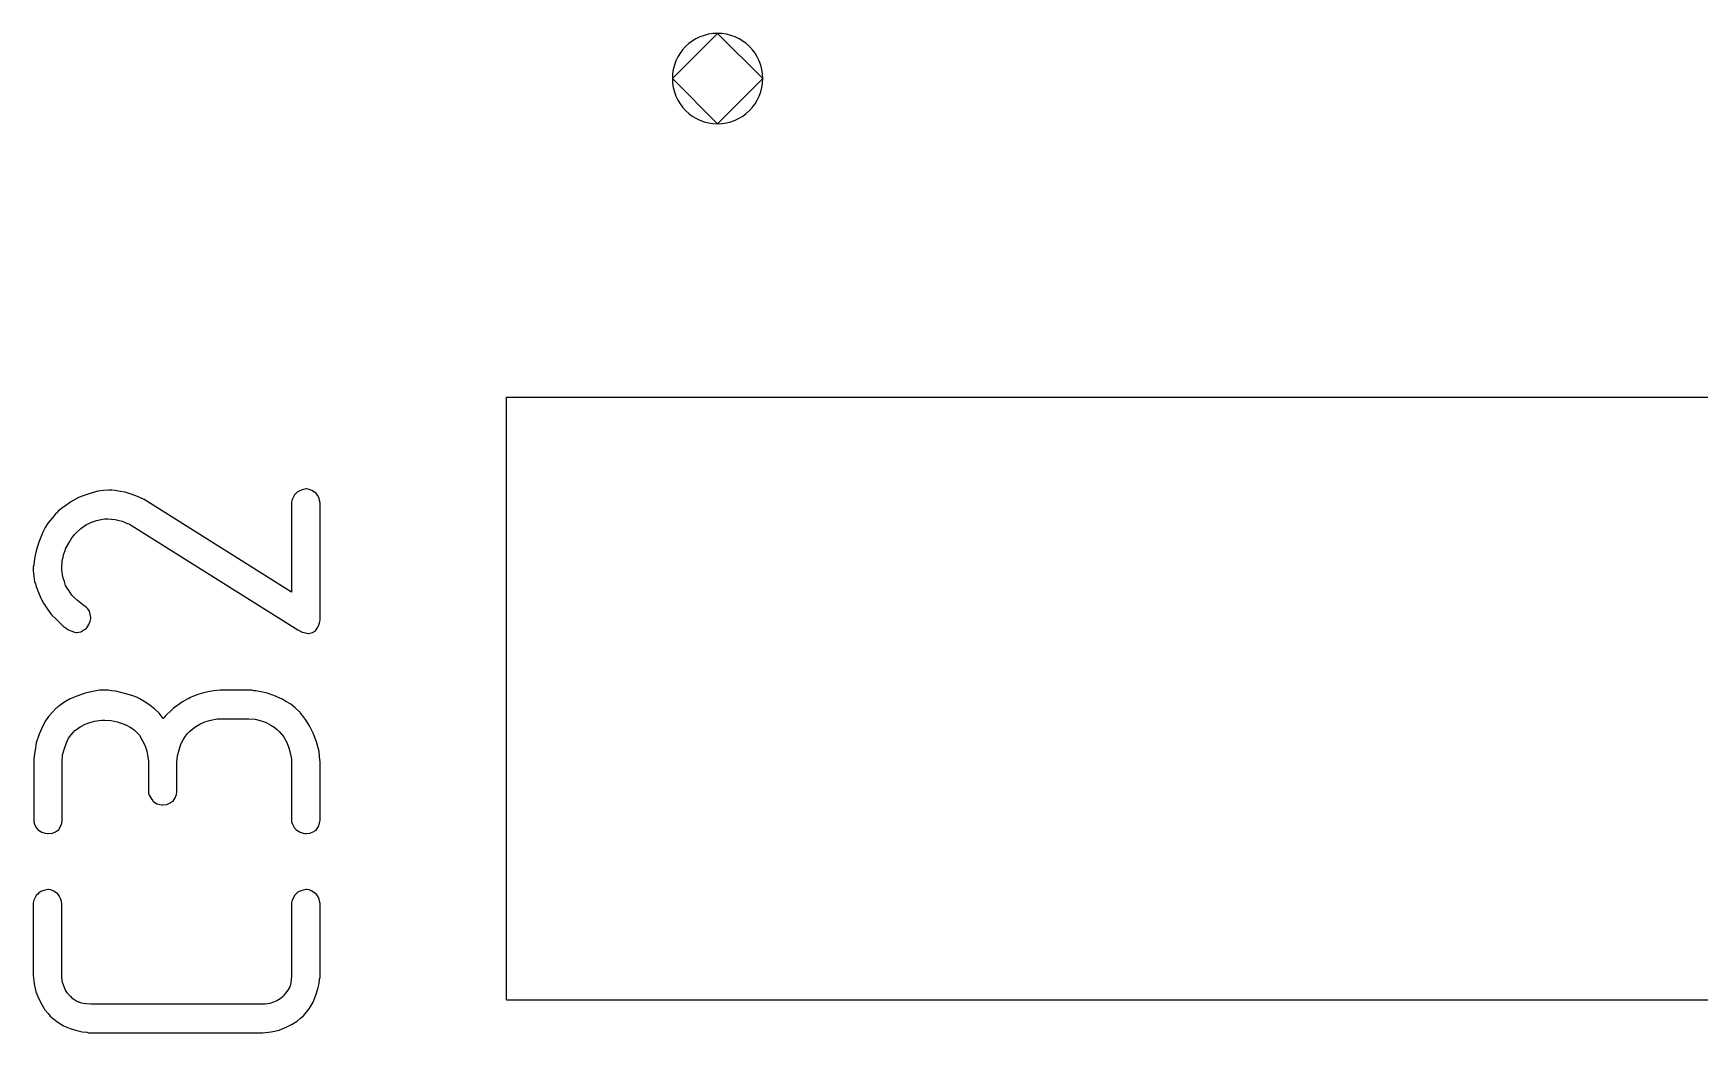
# Model space of a CAD drawing. Header units: inches. Extents: x 0 to 594, y -420 to 0.
# Drawn here: x 230.19 to 235.72, y -101.55 to -98.23 of the extents above; entities that cross this region are included whole.
import ezdxf

# ---------------------------------------------------------------- set-up
doc = ezdxf.new("R2010")
doc.units = ezdxf.units.IN
doc.header["$MEASUREMENT"] = 0

msp = doc.modelspace()

# ---------------------------------------------------------------- linework, layer by layer
at = {"color": 18, "true_color": 0x000000}
for p, q in [((232.4624, -98.2328), (232.3124, -98.3828)), ((232.6124, -98.3828), (232.4624, -98.2328)), ((232.3124, -98.3828), (232.4624, -98.5328)), ((232.4624, -98.5328), (232.6124, -98.3828)), ((231.7624, -101.44), (231.7624, -99.44)), ((231.7624, -99.44), (236.1624, -99.44)), ((230.4062, -99.7518), (230.3723, -99.7617)), ((230.4245, -99.7504), (230.4062, -99.7518)), ((230.4428, -99.749), (230.4245, -99.7504)), ((230.4456, -99.749), (230.4428, -99.749)), ((230.4527, -99.749), (230.4456, -99.749)), ((230.464, -99.7504), (230.4527, -99.749)), ((230.4795, -99.7532), (230.464, -99.7504)), ((230.4964, -99.756), (230.4795, -99.7532)), ((231.0744, -99.7518), (231.0673, -99.756)), ((231.0842, -99.7476), (231.0744, -99.7518)), ((231.0969, -99.7447), (231.0842, -99.7476)), ((231.0997, -99.7447), (231.0969, -99.7447)), ((231.1068, -99.7462), (231.0997, -99.7447)), ((231.1166, -99.7504), (231.1068, -99.7462)), ((231.1279, -99.7574), (231.1166, -99.7504)), ((230.2863, -99.8082), (230.2793, -99.8138)), ((230.2948, -99.8025), (230.2863, -99.8082)), ((230.3159, -99.787), (230.2948, -99.8025)), ((230.3413, -99.7729), (230.3159, -99.787)), ((230.3723, -99.7617), (230.3413, -99.7729)), ((230.5161, -99.7617), (230.4964, -99.756)), ((230.5373, -99.7701), (230.5161, -99.7617)), ((230.5598, -99.78), (230.5373, -99.7701)), ((231.049, -100.0873), (230.5598, -99.78)), ((231.0504, -99.78), (231.049, -99.7884)), ((231.049, -99.7884), (231.049, -100.0873)), ((231.056, -99.7687), (231.0504, -99.78)), ((231.0588, -99.7645), (231.056, -99.7687)), ((231.0645, -99.7588), (231.0588, -99.7645)), ((231.0673, -99.756), (231.0645, -99.7588)), ((231.1307, -99.7588), (231.1279, -99.7574)), ((231.135, -99.7659), (231.1307, -99.7588)), ((231.1406, -99.7758), (231.135, -99.7659)), ((231.142, -99.7828), (231.1406, -99.7758)), ((231.1434, -99.7913), (231.142, -99.7828)), ((231.1434, -100.1803), (231.1434, -99.7913)), ((230.2412, -99.8575), (230.2314, -99.873)), ((230.2539, -99.842), (230.2412, -99.8575)), ((230.2666, -99.8265), (230.2539, -99.842)), ((230.268, -99.8251), (230.2666, -99.8265)), ((230.2694, -99.8237), (230.268, -99.8251)), ((230.2736, -99.8195), (230.2694, -99.8237)), ((230.2793, -99.8138), (230.2736, -99.8195)), ((230.3498, -99.8758), (230.3681, -99.8632)), ((230.3681, -99.8632), (230.3864, -99.8547)), ((230.3864, -99.8547), (230.4019, -99.8491)), ((230.4019, -99.8491), (230.4174, -99.8462)), ((230.4174, -99.8462), (230.4287, -99.8434)), ((230.4287, -99.8434), (230.4358, -99.8434)), ((230.4358, -99.8434), (230.4372, -99.8434)), ((230.4372, -99.8434), (230.4386, -99.8434)), ((230.4386, -99.8434), (230.4513, -99.8448)), ((230.4513, -99.8448), (230.464, -99.8462)), ((230.464, -99.8462), (230.4766, -99.8491)), ((230.4766, -99.8491), (230.4865, -99.8519)), ((230.4865, -99.8519), (230.4964, -99.8561)), ((230.4964, -99.8561), (230.5034, -99.8589)), ((230.5034, -99.8589), (230.5091, -99.8603)), ((230.5091, -99.8603), (230.5105, -99.8617)), ((230.5105, -99.8617), (231.0701, -100.2128)), ((230.2102, -99.921), (230.2017, -99.9506)), ((230.2229, -99.8885), (230.2102, -99.921)), ((230.2314, -99.873), (230.2229, -99.8885)), ((230.3103, -99.9224), (230.3202, -99.9069)), ((230.3202, -99.9069), (230.3258, -99.8998)), ((230.3258, -99.8998), (230.3286, -99.8956)), ((230.3286, -99.8956), (230.3314, -99.8928)), ((230.3314, -99.8928), (230.3328, -99.8914)), ((230.3328, -99.8914), (230.3498, -99.8758)), ((230.1961, -99.9759), (230.1947, -99.9872)), ((230.2017, -99.9506), (230.1961, -99.9759)), ((230.2877, -99.983), (230.2906, -99.9717)), ((230.2906, -99.9717), (230.292, -99.9632)), ((230.292, -99.9632), (230.2948, -99.9548)), ((230.2948, -99.9548), (230.2976, -99.9491)), ((230.2976, -99.9491), (230.299, -99.9449)), ((230.299, -99.9435), (230.3103, -99.9224)), ((230.299, -99.9449), (230.299, -99.9435)), ((230.1933, -99.9971), (230.1919, -100.0041)), ((230.1919, -100.0041), (230.1919, -100.0154)), ((230.1919, -100.0041), (230.1919, -100.0041)), ((230.1919, -100.0154), (230.1933, -100.0337)), ((230.1947, -99.9872), (230.1933, -99.9971)), ((230.2863, -100.0084), (230.2877, -99.983)), ((230.2863, -100.014), (230.2863, -100.0084)), ((230.2877, -100.021), (230.2863, -100.014)), ((230.2891, -100.0295), (230.2877, -100.021)), ((230.2906, -100.0408), (230.2891, -100.0295)), ((230.1933, -100.0337), (230.1961, -100.0521)), ((230.1961, -100.0521), (230.1989, -100.0591)), ((230.1989, -100.0591), (230.2003, -100.0647)), ((230.2003, -100.0647), (230.2017, -100.0676)), ((230.2017, -100.0676), (230.2017, -100.069)), ((230.2017, -100.069), (230.2088, -100.0887)), ((230.2948, -100.0521), (230.2906, -100.0408)), ((230.299, -100.0647), (230.2948, -100.0521)), ((230.3061, -100.0774), (230.299, -100.0647)), ((230.3075, -100.0788), (230.3061, -100.0774)), ((230.3103, -100.0831), (230.3075, -100.0788)), ((230.3145, -100.0887), (230.3103, -100.0831)), ((230.2088, -100.0887), (230.2173, -100.107)), ((230.2173, -100.107), (230.2201, -100.1141)), ((230.2201, -100.1141), (230.2229, -100.1197)), ((230.2229, -100.1197), (230.2243, -100.1225)), ((230.2243, -100.1225), (230.2257, -100.124)), ((230.2257, -100.124), (230.2384, -100.1437)), ((230.3202, -100.0972), (230.3145, -100.0887)), ((230.3286, -100.1056), (230.3202, -100.0972)), ((230.3385, -100.1155), (230.3286, -100.1056)), ((230.361, -100.1324), (230.3385, -100.1155)), ((230.3625, -100.1338), (230.361, -100.1324)), ((230.3667, -100.1366), (230.3625, -100.1338)), ((230.3723, -100.1423), (230.3667, -100.1366)), ((230.378, -100.1507), (230.3723, -100.1423)), ((230.2384, -100.1437), (230.2525, -100.162)), ((230.2525, -100.162), (230.2666, -100.1761)), ((230.2666, -100.1761), (230.2793, -100.1888)), ((230.2793, -100.1888), (230.2906, -100.2001)), ((230.3695, -100.2057), (230.3765, -100.1944)), ((230.3765, -100.1944), (230.3808, -100.1832)), ((230.3822, -100.1719), (230.378, -100.1507)), ((230.3808, -100.1832), (230.3822, -100.1747)), ((230.3822, -100.1747), (230.3822, -100.1719)), ((231.1336, -100.2071), (231.1392, -100.1973)), ((231.1392, -100.1973), (231.142, -100.1888)), ((231.142, -100.1888), (231.1434, -100.1803)), ((230.2906, -100.2001), (230.3004, -100.2071)), ((230.3004, -100.2071), (230.3061, -100.2114)), ((230.3061, -100.2114), (230.3089, -100.2128)), ((230.3089, -100.2128), (230.3202, -100.217)), ((230.3202, -100.217), (230.3286, -100.2198)), ((230.3286, -100.2198), (230.3343, -100.2212)), ((230.3343, -100.2212), (230.3357, -100.2212)), ((230.3357, -100.2212), (230.3427, -100.2198)), ((230.3427, -100.2198), (230.3498, -100.2184)), ((230.3498, -100.2184), (230.3596, -100.2128)), ((230.3596, -100.2128), (230.3667, -100.2085)), ((230.3667, -100.2085), (230.3695, -100.2057)), ((231.0701, -100.2128), (231.0842, -100.2198)), ((231.0842, -100.2198), (231.0955, -100.2226)), ((231.0955, -100.2226), (231.1025, -100.224)), ((231.1025, -100.224), (231.1054, -100.224)), ((231.1054, -100.224), (231.1181, -100.2212)), ((231.1181, -100.2212), (231.1279, -100.2156)), ((231.1279, -100.2156), (231.1336, -100.2071)), ((230.3949, -100.4158), (230.3639, -100.4228)), ((230.4118, -100.4129), (230.3949, -100.4158)), ((230.4301, -100.4129), (230.4118, -100.4129)), ((230.4329, -100.4129), (230.4301, -100.4129)), ((230.44, -100.4129), (230.4329, -100.4129)), ((230.4513, -100.4144), (230.44, -100.4129)), ((230.4654, -100.4158), (230.4513, -100.4144)), ((230.4823, -100.42), (230.4654, -100.4158)), ((230.7713, -100.4186), (230.7529, -100.4228)), ((230.791, -100.4144), (230.7713, -100.4186)), ((230.8121, -100.4129), (230.791, -100.4144)), ((230.9066, -100.4129), (230.8121, -100.4129)), ((230.908, -100.4129), (230.9066, -100.4129)), ((230.9108, -100.4129), (230.908, -100.4129)), ((230.9165, -100.4129), (230.9108, -100.4129)), ((230.9235, -100.4144), (230.9165, -100.4129)), ((230.9306, -100.4144), (230.9235, -100.4144)), ((230.9404, -100.4172), (230.9306, -100.4144)), ((230.9644, -100.4214), (230.9404, -100.4172)), ((230.2666, -100.4736), (230.2539, -100.4862)), ((230.268, -100.4721), (230.2666, -100.4736)), ((230.2694, -100.4707), (230.268, -100.4721)), ((230.2736, -100.4679), (230.2694, -100.4707)), ((230.2793, -100.4637), (230.2736, -100.4679)), ((230.2934, -100.4538), (230.2793, -100.4637)), ((230.3117, -100.4425), (230.2934, -100.4538)), ((230.3357, -100.4327), (230.3117, -100.4425)), ((230.3639, -100.4228), (230.3357, -100.4327)), ((230.4992, -100.4242), (230.4823, -100.42)), ((230.5189, -100.4299), (230.4992, -100.4242)), ((230.5373, -100.4369), (230.5189, -100.4299)), ((230.5387, -100.4383), (230.5373, -100.4369)), ((230.5457, -100.4411), (230.5387, -100.4383)), ((230.5542, -100.4468), (230.5457, -100.4411)), ((230.5654, -100.4538), (230.5542, -100.4468)), ((230.5795, -100.4637), (230.5654, -100.4538)), ((230.5936, -100.475), (230.5795, -100.4637)), ((230.6571, -100.4721), (230.6458, -100.4834)), ((230.6712, -100.4623), (230.6571, -100.4721)), ((230.6867, -100.451), (230.6712, -100.4623)), ((230.705, -100.4411), (230.6867, -100.451)), ((230.7078, -100.4397), (230.705, -100.4411)), ((230.7135, -100.4369), (230.7078, -100.4397)), ((230.7233, -100.4327), (230.7135, -100.4369)), ((230.7374, -100.427), (230.7233, -100.4327)), ((230.7529, -100.4228), (230.7374, -100.427)), ((230.9898, -100.4299), (230.9644, -100.4214)), ((231.018, -100.4425), (230.9898, -100.4299)), ((231.0321, -100.451), (231.018, -100.4425)), ((231.0462, -100.4595), (231.0321, -100.451)), ((231.0603, -100.4707), (231.0462, -100.4595)), ((231.0744, -100.4834), (231.0603, -100.4707)), ((230.2243, -100.5285), (230.2116, -100.5581)), ((230.2328, -100.5144), (230.2243, -100.5285)), ((230.2426, -100.5003), (230.2328, -100.5144)), ((230.2539, -100.4862), (230.2426, -100.5003)), ((230.3469, -100.5342), (230.3639, -100.5257)), ((230.3639, -100.5257), (230.3794, -100.5201)), ((230.3794, -100.5201), (230.3949, -100.5158)), ((230.3949, -100.5158), (230.409, -100.513)), ((230.409, -100.513), (230.4188, -100.5116)), ((230.4188, -100.5116), (230.4259, -100.5116)), ((230.4259, -100.5116), (230.4287, -100.5116)), ((230.4287, -100.5116), (230.4499, -100.513)), ((230.4499, -100.513), (230.4696, -100.5173)), ((230.4696, -100.5173), (230.4865, -100.5229)), ((230.4865, -100.5229), (230.5006, -100.5285)), ((230.5006, -100.5285), (230.5133, -100.5356)), ((230.6092, -100.4891), (230.5936, -100.475)), ((230.6232, -100.506), (230.6092, -100.4891)), ((230.6247, -100.5046), (230.6232, -100.506)), ((230.6289, -100.4989), (230.6247, -100.5046)), ((230.6359, -100.4919), (230.6289, -100.4989)), ((230.6458, -100.4834), (230.6359, -100.4919)), ((230.7276, -100.5356), (230.7445, -100.5257)), ((230.7445, -100.5257), (230.7614, -100.5173)), ((230.7614, -100.5173), (230.7769, -100.513)), ((230.7769, -100.513), (230.791, -100.5102)), ((230.791, -100.5102), (230.8023, -100.5074)), ((230.8023, -100.5074), (230.8093, -100.5074)), ((230.8093, -100.5074), (230.8121, -100.5074)), ((230.8121, -100.5074), (230.9066, -100.5074)), ((230.9066, -100.5074), (230.9277, -100.5088)), ((230.9277, -100.5088), (230.9475, -100.5144)), ((230.9475, -100.5144), (230.9644, -100.5201)), ((230.9644, -100.5201), (230.9799, -100.5285)), ((230.9799, -100.5285), (230.9912, -100.5356)), ((231.0758, -100.4848), (231.0744, -100.4834)), ((231.0772, -100.4862), (231.0758, -100.4848)), ((231.08, -100.4905), (231.0772, -100.4862)), ((231.0856, -100.4961), (231.08, -100.4905)), ((231.0955, -100.5102), (231.0856, -100.4961)), ((231.1082, -100.5314), (231.0955, -100.5102)), ((230.2116, -100.5581), (230.2017, -100.5877)), ((230.3018, -100.5877), (230.3089, -100.5722)), ((230.3089, -100.5722), (230.3173, -100.561)), ((230.3173, -100.561), (230.3244, -100.5525)), ((230.3244, -100.5525), (230.33, -100.5469)), ((230.33, -100.5469), (230.3314, -100.5455)), ((230.3314, -100.5455), (230.3469, -100.5342)), ((230.5133, -100.5356), (230.5217, -100.5412)), ((230.5217, -100.5412), (230.5274, -100.5455)), ((230.5274, -100.5455), (230.5288, -100.5469)), ((230.5288, -100.5469), (230.5443, -100.5624)), ((230.5443, -100.5624), (230.5542, -100.5807)), ((230.5542, -100.5807), (230.5626, -100.5976)), ((230.681, -100.592), (230.6895, -100.5779)), ((230.6895, -100.5779), (230.6966, -100.5652)), ((230.6966, -100.5652), (230.7036, -100.5567)), ((230.7036, -100.5567), (230.7092, -100.5511)), ((230.7092, -100.5511), (230.7106, -100.5497)), ((230.7106, -100.5497), (230.7276, -100.5356)), ((230.9912, -100.5356), (231.001, -100.5426)), ((231.001, -100.5426), (231.0067, -100.5483)), ((231.0067, -100.5483), (231.0081, -100.5497)), ((231.0081, -100.5497), (231.0222, -100.5666)), ((231.0222, -100.5666), (231.0321, -100.5835)), ((231.0321, -100.5835), (231.0391, -100.6004)), ((231.1209, -100.5553), (231.1082, -100.5314)), ((231.1321, -100.5835), (231.1209, -100.5553)), ((231.1406, -100.6159), (231.1321, -100.5835)), ((230.1947, -100.6329), (230.1933, -100.6399)), ((230.1933, -100.6399), (230.1933, -100.8499)), ((230.1933, -100.6399), (230.1933, -100.6399)), ((230.1961, -100.623), (230.1947, -100.6329)), ((230.1975, -100.6117), (230.1961, -100.623)), ((230.2017, -100.5877), (230.1975, -100.6117)), ((230.2877, -100.6512), (230.2891, -100.6272)), ((230.2891, -100.6272), (230.2948, -100.6061)), ((230.2948, -100.6061), (230.3018, -100.5877)), ((230.5626, -100.5976), (230.5683, -100.6145)), ((230.5683, -100.6145), (230.5711, -100.6286)), ((230.5711, -100.6286), (230.5725, -100.6399)), ((230.5725, -100.6399), (230.5739, -100.6484)), ((230.6684, -100.6512), (230.6698, -100.63)), ((230.6698, -100.63), (230.6754, -100.6103)), ((230.6754, -100.6103), (230.681, -100.592)), ((231.0391, -100.6004), (231.0433, -100.6159)), ((231.0433, -100.6159), (231.0462, -100.63)), ((231.0462, -100.63), (231.049, -100.6413)), ((231.142, -100.6329), (231.1406, -100.6159)), ((231.1434, -100.6512), (231.142, -100.6329)), ((230.2877, -100.8443), (230.2877, -100.6512)), ((230.5739, -100.6484), (230.5739, -100.7541)), ((230.6684, -100.7499), (230.6684, -100.6512)), ((231.049, -100.6413), (231.049, -100.8499)), ((231.1434, -100.8443), (231.1434, -100.6512)), ((230.6669, -100.7583), (230.6684, -100.7499)), ((230.5739, -100.7541), (230.5767, -100.7611)), ((230.5767, -100.7611), (230.5824, -100.7724)), ((230.5824, -100.7724), (230.588, -100.7795)), ((230.588, -100.7795), (230.5894, -100.7823)), ((230.5894, -100.7823), (230.5908, -100.7823)), ((230.5908, -100.7823), (230.6021, -100.7893)), ((230.6021, -100.7893), (230.612, -100.7921)), ((230.612, -100.7921), (230.619, -100.7936)), ((230.619, -100.7936), (230.6204, -100.7936)), ((230.6204, -100.7936), (230.6218, -100.7936)), ((230.6218, -100.7936), (230.6345, -100.7921)), ((230.6345, -100.7921), (230.6458, -100.7865)), ((230.6458, -100.7865), (230.6529, -100.7823)), ((230.6529, -100.7823), (230.6543, -100.7809)), ((230.6543, -100.7809), (230.6557, -100.7809)), ((230.6557, -100.7809), (230.6627, -100.7696)), ((230.6627, -100.7696), (230.6669, -100.7583)), ((230.1933, -100.8499), (230.1961, -100.857)), ((230.1961, -100.857), (230.2003, -100.8669)), ((230.2821, -100.8655), (230.2863, -100.8542)), ((230.2863, -100.8542), (230.2877, -100.8443)), ((231.049, -100.8499), (231.0518, -100.857)), ((231.0518, -100.857), (231.0574, -100.8683)), ((231.1378, -100.8655), (231.142, -100.8542)), ((231.142, -100.8542), (231.1434, -100.8443)), ((230.2003, -100.8669), (230.206, -100.8739)), ((230.206, -100.8739), (230.2074, -100.8767)), ((230.2074, -100.8767), (230.2088, -100.8767)), ((230.2088, -100.8767), (230.2201, -100.8838)), ((230.2201, -100.8838), (230.2314, -100.8866)), ((230.2314, -100.8866), (230.2384, -100.888)), ((230.2384, -100.888), (230.2398, -100.888)), ((230.2398, -100.888), (230.2412, -100.888)), ((230.2412, -100.888), (230.2553, -100.8866)), ((230.2553, -100.8866), (230.2652, -100.8824)), ((230.2652, -100.8824), (230.2722, -100.8781)), ((230.2722, -100.8781), (230.2751, -100.8767)), ((230.2751, -100.8767), (230.2821, -100.8655)), ((231.0574, -100.8683), (231.0631, -100.8739)), ((231.0631, -100.8739), (231.0645, -100.8767)), ((231.0645, -100.8767), (231.0659, -100.8767)), ((231.0659, -100.8767), (231.0772, -100.8838)), ((231.0772, -100.8838), (231.087, -100.8866)), ((231.087, -100.8866), (231.0941, -100.888)), ((231.0941, -100.888), (231.0955, -100.888)), ((231.0955, -100.888), (231.0969, -100.888)), ((231.0969, -100.888), (231.1096, -100.8866)), ((231.1096, -100.8866), (231.1209, -100.8824)), ((231.1209, -100.8824), (231.1279, -100.8781)), ((231.1279, -100.8781), (231.1293, -100.8767)), ((231.1293, -100.8767), (231.1307, -100.8767)), ((231.1307, -100.8767), (231.1378, -100.8655)), ((230.2173, -101.0811), (230.2102, -101.0854)), ((230.2271, -101.0769), (230.2173, -101.0811)), ((230.2398, -101.0741), (230.2271, -101.0769)), ((230.2426, -101.0741), (230.2398, -101.0741)), ((230.2497, -101.0755), (230.2426, -101.0741)), ((230.2595, -101.0797), (230.2497, -101.0755)), ((230.2708, -101.0868), (230.2595, -101.0797)), ((231.0744, -101.0811), (231.0673, -101.0854)), ((231.0842, -101.0769), (231.0744, -101.0811)), ((231.0969, -101.0741), (231.0842, -101.0769)), ((231.0997, -101.0741), (231.0969, -101.0741)), ((231.1068, -101.0755), (231.0997, -101.0741)), ((231.1166, -101.0797), (231.1068, -101.0755)), ((231.1279, -101.0868), (231.1166, -101.0797)), ((230.1933, -101.1093), (230.1919, -101.1178)), ((230.1919, -101.1178), (230.1919, -101.3588)), ((230.1919, -101.1178), (230.1919, -101.1178)), ((230.1989, -101.0981), (230.1933, -101.1093)), ((230.2017, -101.0938), (230.1989, -101.0981)), ((230.2074, -101.0882), (230.2017, -101.0938)), ((230.2102, -101.0854), (230.2074, -101.0882)), ((230.2736, -101.0882), (230.2708, -101.0868)), ((230.2779, -101.0952), (230.2736, -101.0882)), ((230.2835, -101.1065), (230.2779, -101.0952)), ((230.2849, -101.1136), (230.2835, -101.1065)), ((230.2863, -101.122), (230.2849, -101.1136)), ((230.2863, -101.3673), (230.2863, -101.122)), ((231.0504, -101.1093), (231.049, -101.1178)), ((231.049, -101.1178), (231.049, -101.3603)), ((231.056, -101.0995), (231.0504, -101.1093)), ((231.0588, -101.0938), (231.056, -101.0995)), ((231.0645, -101.0882), (231.0588, -101.0938)), ((231.0673, -101.0854), (231.0645, -101.0882)), ((231.1307, -101.0882), (231.1279, -101.0868)), ((231.135, -101.0952), (231.1307, -101.0882)), ((231.1406, -101.1051), (231.135, -101.0952)), ((231.142, -101.1122), (231.1406, -101.1051)), ((231.1434, -101.1206), (231.142, -101.1122)), ((231.1434, -101.3659), (231.1434, -101.1206)), ((230.1919, -101.3588), (230.1947, -101.387)), ((230.1947, -101.387), (230.2003, -101.4138)), ((230.2003, -101.4138), (230.2102, -101.4364)), ((230.2877, -101.3744), (230.2863, -101.3673)), ((230.2891, -101.3828), (230.2877, -101.3744)), ((230.2934, -101.3941), (230.2891, -101.3828)), ((230.2976, -101.4054), (230.2934, -101.3941)), ((230.3047, -101.4166), (230.2976, -101.4054)), ((231.0363, -101.4082), (231.0292, -101.4181)), ((231.0433, -101.3969), (231.0363, -101.4082)), ((231.0447, -101.3941), (231.0433, -101.3955)), ((231.0433, -101.3955), (231.0433, -101.3969)), ((231.0462, -101.3842), (231.0447, -101.3941)), ((231.0476, -101.3729), (231.0462, -101.3842)), ((231.049, -101.3603), (231.0476, -101.3729)), ((231.1293, -101.4251), (231.1364, -101.404)), ((231.1364, -101.404), (231.1406, -101.3856)), ((231.1406, -101.3856), (231.142, -101.3715)), ((231.142, -101.3715), (231.1434, -101.3659)), ((230.2102, -101.4364), (230.2201, -101.4561)), ((230.2201, -101.4561), (230.2299, -101.473)), ((230.3145, -101.4279), (230.3047, -101.4166)), ((230.3173, -101.4307), (230.3145, -101.4279)), ((230.323, -101.4364), (230.3173, -101.4307)), ((230.3328, -101.4434), (230.323, -101.4364)), ((230.3455, -101.4491), (230.3328, -101.4434)), ((230.3469, -101.4491), (230.3455, -101.4491)), ((230.3484, -101.4505), (230.3469, -101.4491)), ((230.3568, -101.4519), (230.3484, -101.4505)), ((230.3681, -101.4533), (230.3568, -101.4519)), ((230.3822, -101.4547), (230.3681, -101.4533)), ((230.9545, -101.4547), (230.3822, -101.4547)), ((230.9559, -101.4547), (230.9545, -101.4547)), ((230.9616, -101.4547), (230.9559, -101.4547)), ((230.9686, -101.4533), (230.9616, -101.4547)), ((230.9771, -101.4519), (230.9686, -101.4533)), ((230.9884, -101.4477), (230.9771, -101.4519)), ((230.9996, -101.4434), (230.9884, -101.4477)), ((231.0109, -101.4364), (230.9996, -101.4434)), ((231.0222, -101.4279), (231.0109, -101.4364)), ((231.0236, -101.4251), (231.0222, -101.4279)), ((231.0292, -101.4181), (231.0236, -101.4251)), ((231.1068, -101.4702), (231.1209, -101.4477)), ((231.1209, -101.4477), (231.1293, -101.4251)), ((231.7624, -101.44), (236.1624, -101.44)), ((230.2299, -101.473), (230.2398, -101.4843)), ((230.2398, -101.4843), (230.2454, -101.4914)), ((230.2454, -101.4914), (230.2483, -101.4942)), ((230.2483, -101.4942), (230.2694, -101.5125)), ((230.2694, -101.5125), (230.292, -101.5266)), ((231.0307, -101.5308), (231.0504, -101.521)), ((231.0504, -101.521), (231.0673, -101.5111)), ((231.0673, -101.5111), (231.0786, -101.5012)), ((231.0786, -101.5012), (231.0856, -101.4956)), ((231.0856, -101.4956), (231.0884, -101.4928)), ((231.0884, -101.4928), (231.1068, -101.4702)), ((230.292, -101.5266), (230.3145, -101.5351)), ((230.3145, -101.5351), (230.3357, -101.5421)), ((230.3357, -101.5421), (230.354, -101.5463)), ((230.354, -101.5463), (230.3695, -101.5477)), ((230.3695, -101.5477), (230.3751, -101.5492)), ((230.3751, -101.5492), (230.378, -101.5492)), ((230.378, -101.5492), (230.3808, -101.5492)), ((230.3808, -101.5492), (230.3822, -101.5492)), ((230.3822, -101.5492), (230.9531, -101.5492)), ((230.9531, -101.5492), (230.9813, -101.5463)), ((230.9813, -101.5463), (231.0081, -101.5407)), ((231.0081, -101.5407), (231.0307, -101.5308))]:
    msp.add_line(p, q, dxfattribs=at)
for start, end in [(90, 180), (0, 90), (180, 270), (270, 360)]:
    msp.add_arc((232.4624, -98.3828), 0.15, start, end, dxfattribs=at)

doc.saveas('drawing.dxf')
